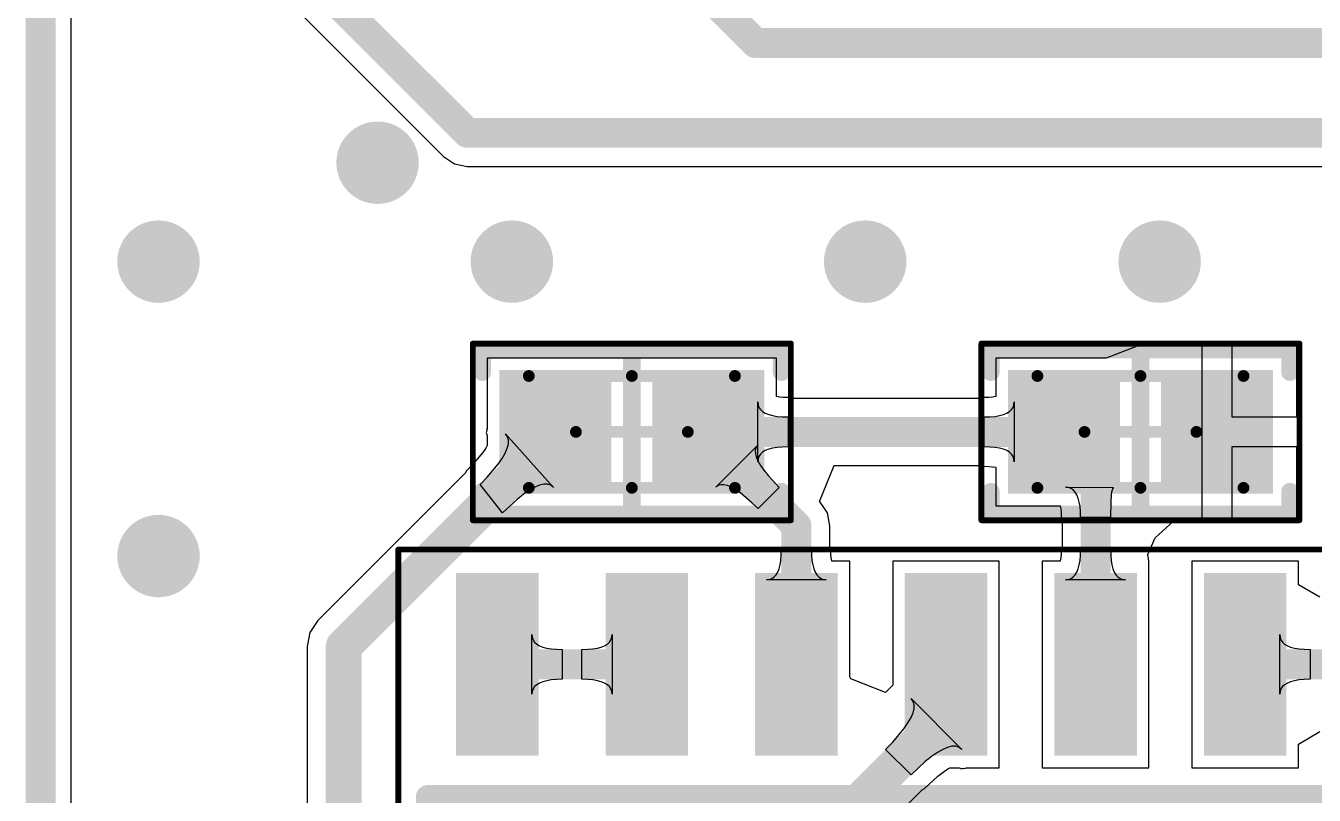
# Model space of a CAD drawing. Header units: millimetres. Extents: x 5.78 to 6.87, y 0.85 to 2.46.
# Drawn here: x 5.7824 to 6.2131, y 1.8885 to 2.1458 of the extents above; entities that cross this region are included whole.
import ezdxf

# ---------------------------------------------------------------- set-up
doc = ezdxf.new("R2010")
doc.units = ezdxf.units.MM
doc.header["$MEASUREMENT"] = 0
for name, color, linetype in [('BottomLayer', 5, 'Continuous'), ('Mechanical1', 6, 'Continuous'), ('Mechanical13', 56, 'Continuous'), ('Mechanical15', 56, 'Continuous'), ('MultiLayer', 9, 'Continuous'), ('TopLayer', 1, 'Continuous'), ('TopOverlay', 2, 'Continuous'), ('TopPaste', 8, 'Continuous'), ('TopSolder', 216, 'Continuous'), ('ViaHoleLayer', 16, 'Continuous')]:
    doc.layers.add(name, color=color, linetype=linetype)

# ---------------------------------------------------------------- blocks, each defined once
blk = doc.blocks.new('34355DA5_B1DA_47C2_A88A_ECF82120A4F7_52')
at = {"layer": 'Mechanical15'}
for points, const_width in [([(-0.14567, -0.18307), (-0.14567, 0.18307)], 0.00197), ([(0.14567, 0.18307), (-0.14567, 0.18307)], 0.00197), ([(0.14567, -0.18307), (0.14567, 0.18307)], 0.00197), ([(0, -0.01968), (0, 0.01969)], 0.00394), ([(0.01968, 0), (-0.01969, 0)], 0.00394), ([(0.14567, -0.18307), (-0.14567, -0.18307)], 0.00197)]:
    blk.add_lwpolyline(points, dxfattribs=dict(at, const_width=const_width))
for points, const_width in [([(-0.14616, 0.18307, 1), (-0.14518, 0.18307, 1)], 0.000984), ([(-0.14616, 0.18307, 1), (-0.14518, 0.18307, 1)], 0.000984), ([(0.14518, 0.18307, 1), (0.14616, 0.18307, 1)], 0.000984), ([(0.14518, 0.18307, 1), (0.14616, 0.18307, 1)], 0.000984), ([(-0.00098, 0.01969, 1), (0.00098, 0.01969, 1)], 0.00197), ([(-0.02067, 0, 1), (-0.0187, 0, 1)], 0.00197), ([(0.0187, 0, 1), (0.02067, 0, 1)], 0.00197), ([(-0.00098, -0.01968, 1), (0.00098, -0.01968, 1)], 0.00197), ([(-0.14616, -0.18307, 1), (-0.14518, -0.18307, 1)], 0.000984), ([(-0.14616, -0.18307, 1), (-0.14518, -0.18307, 1)], 0.000984), ([(0.14518, -0.18307, 1), (0.14616, -0.18307, 1)], 0.000984), ([(0.14518, -0.18307, 1), (0.14616, -0.18307, 1)], 0.000984)]:
    blk.add_lwpolyline(points, format="xyb", close=True, dxfattribs=dict(at, const_width=const_width))
at = {"layer": 'TopLayer'}
for points in [[(-0.07874, 0.13819), (-0.07874, 0.16181), (-0.13583, 0.13819), (-0.13583, 0.16181)], [(0.13583, 0.13819), (0.13583, 0.16181), (0.07874, 0.13819), (0.07874, 0.16181)], [(-0.07874, 0.08819), (-0.07874, 0.11181), (-0.13583, 0.08819), (-0.13583, 0.11181)], [(0.13583, 0.08819), (0.13583, 0.11181), (0.07874, 0.08819), (0.07874, 0.11181)], [(-0.07874, 0.03819), (-0.07874, 0.06181), (-0.13583, 0.03819), (-0.13583, 0.06181)], [(0.13583, 0.03819), (0.13583, 0.06181), (0.07874, 0.03819), (0.07874, 0.06181)], [(-0.07874, -0.01181), (-0.07874, 0.01181), (-0.13583, -0.01181), (-0.13583, 0.01181)], [(0.13583, -0.01181), (0.13583, 0.01181), (0.07874, -0.01181), (0.07874, 0.01181)], [(-0.07874, -0.06181), (-0.07874, -0.03819), (-0.13583, -0.06181), (-0.13583, -0.03819)], [(0.13583, -0.06181), (0.13583, -0.03819), (0.07874, -0.06181), (0.07874, -0.03819)], [(-0.07874, -0.11181), (-0.07874, -0.08819), (-0.13583, -0.11181), (-0.13583, -0.08819)], [(0.13583, -0.11181), (0.13583, -0.08819), (0.07874, -0.11181), (0.07874, -0.08819)], [(-0.07874, -0.16181), (-0.07874, -0.13819), (-0.13583, -0.16181), (-0.13583, -0.13819)], [(0.13583, -0.16181), (0.13583, -0.13819), (0.07874, -0.16181), (0.07874, -0.13819)]]:
    blk.add_solid(points, dxfattribs=at)
at = {"layer": 'TopOverlay'}
for points, const_width in [([(-0.10236, 0.18346, 1), (-0.1122, 0.18346, 1)], 0.00984), ([(-0.11467, 0.18346, 1), (-0.10974, 0.18346, 1)], 0.00492), ([(-0.10482, 0.18346, 1), (-0.0999, 0.18346, 1)], 0.00492), ([(-0.06496, 0.17323, 1), (-0.06102, 0.17323, 1)], 0.00394), ([(-0.06496, 0.17323, 1), (-0.06102, 0.17323, 1)], 0.00394), ([(0.06102, 0.17323, 1), (0.06496, 0.17323, 1)], 0.00394), ([(0.06102, 0.17323, 1), (0.06496, 0.17323, 1)], 0.00394), ([(-0.01181, 0.13386, 1), (-0.03543, 0.13386, 1)], 0.02362), ([(-0.04134, 0.13386, 1), (-0.02953, 0.13386, 1)], 0.01181), ([(-0.01772, 0.13386, 1), (-0.00591, 0.13386, 1)], 0.01181), ([(-0.06496, -0.17323, 1), (-0.06102, -0.17323, 1)], 0.00394), ([(-0.06496, -0.17323, 1), (-0.06102, -0.17323, 1)], 0.00394), ([(0.06102, -0.17323, 1), (0.06496, -0.17323, 1)], 0.00394), ([(0.06102, -0.17323, 1), (0.06496, -0.17323, 1)], 0.00394)]:
    blk.add_lwpolyline(points, format="xyb", close=True, dxfattribs=dict(at, const_width=const_width))
at = {"layer": 'TopOverlay', "const_width": 0.00787}
for points in [[(-0.06299, -0.17323), (-0.06299, 0.17323)], [(0.06299, 0.17323), (-0.06299, 0.17323)], [(0.06299, -0.17323), (0.06299, 0.17323)], [(0.06299, -0.17323), (-0.06299, -0.17323)]]:
    blk.add_lwpolyline(points, dxfattribs=at)
at = {"layer": 'TopPaste'}
for points in [[(-0.07874, 0.13819), (-0.07874, 0.16181), (-0.13583, 0.13819), (-0.13583, 0.16181)], [(0.13583, 0.13819), (0.13583, 0.16181), (0.07874, 0.13819), (0.07874, 0.16181)], [(-0.07874, 0.08819), (-0.07874, 0.11181), (-0.13583, 0.08819), (-0.13583, 0.11181)], [(0.13583, 0.08819), (0.13583, 0.11181), (0.07874, 0.08819), (0.07874, 0.11181)], [(-0.07874, 0.03819), (-0.07874, 0.06181), (-0.13583, 0.03819), (-0.13583, 0.06181)], [(0.13583, 0.03819), (0.13583, 0.06181), (0.07874, 0.03819), (0.07874, 0.06181)], [(-0.07874, -0.01181), (-0.07874, 0.01181), (-0.13583, -0.01181), (-0.13583, 0.01181)], [(0.13583, -0.01181), (0.13583, 0.01181), (0.07874, -0.01181), (0.07874, 0.01181)], [(-0.07874, -0.06181), (-0.07874, -0.03819), (-0.13583, -0.06181), (-0.13583, -0.03819)], [(0.13583, -0.06181), (0.13583, -0.03819), (0.07874, -0.06181), (0.07874, -0.03819)], [(-0.07874, -0.11181), (-0.07874, -0.08819), (-0.13583, -0.11181), (-0.13583, -0.08819)], [(0.13583, -0.11181), (0.13583, -0.08819), (0.07874, -0.11181), (0.07874, -0.08819)], [(-0.07874, -0.16181), (-0.07874, -0.13819), (-0.13583, -0.16181), (-0.13583, -0.13819)], [(0.13583, -0.16181), (0.13583, -0.13819), (0.07874, -0.16181), (0.07874, -0.13819)]]:
    blk.add_solid(points, dxfattribs=at)
at = {"layer": 'TopSolder'}
for points in [[(-0.07674, 0.13619), (-0.07674, 0.16381), (-0.13783, 0.13619), (-0.13783, 0.16381)], [(0.13783, 0.13619), (0.13783, 0.16381), (0.07674, 0.13619), (0.07674, 0.16381)], [(-0.07674, 0.08619), (-0.07674, 0.11381), (-0.13783, 0.08619), (-0.13783, 0.11381)], [(0.13783, 0.08619), (0.13783, 0.11381), (0.07674, 0.08619), (0.07674, 0.11381)], [(-0.07674, 0.03619), (-0.07674, 0.06381), (-0.13783, 0.03619), (-0.13783, 0.06381)], [(0.13783, 0.03619), (0.13783, 0.06381), (0.07674, 0.03619), (0.07674, 0.06381)], [(-0.07674, -0.01381), (-0.07674, 0.01381), (-0.13783, -0.01381), (-0.13783, 0.01381)], [(0.13783, -0.01381), (0.13783, 0.01381), (0.07674, -0.01381), (0.07674, 0.01381)], [(-0.07674, -0.06381), (-0.07674, -0.03619), (-0.13783, -0.06381), (-0.13783, -0.03619)], [(0.13783, -0.06381), (0.13783, -0.03619), (0.07674, -0.06381), (0.07674, -0.03619)], [(-0.07674, -0.11381), (-0.07674, -0.08619), (-0.13783, -0.11381), (-0.13783, -0.08619)], [(0.13783, -0.11381), (0.13783, -0.08619), (0.07674, -0.11381), (0.07674, -0.08619)], [(-0.07674, -0.16381), (-0.07674, -0.13619), (-0.13783, -0.16381), (-0.13783, -0.13619)], [(0.13783, -0.16381), (0.13783, -0.13619), (0.07674, -0.16381), (0.07674, -0.13619)]]:
    blk.add_solid(points, dxfattribs=at)
blk = doc.blocks.new('RES_0603_1608_54')
at = {"layer": 'Mechanical13', "const_width": 0.00394}
for points in [[(-0.03445, 0.0187), (-0.03445, -0.0187)], [(0.03445, 0.0187), (-0.03445, 0.0187)], [(0.03445, 0.0187), (0.03445, -0.0187)], [(0.03445, -0.0187), (-0.03445, -0.0187)]]:
    blk.add_lwpolyline(points, dxfattribs=at)
at = {"layer": 'Mechanical13', "const_width": 0.00197}
for points in [[(-0.03543, 0.0187, 1), (-0.03347, 0.0187, 1)], [(-0.03543, 0.0187, 1), (-0.03347, 0.0187, 1)], [(0.03346, 0.0187, 1), (0.03543, 0.0187, 1)], [(0.03346, 0.0187, 1), (0.03543, 0.0187, 1)], [(-0.03543, -0.0187, 1), (-0.03347, -0.0187, 1)], [(-0.03543, -0.0187, 1), (-0.03347, -0.0187, 1)], [(0.03346, -0.0187, 1), (0.03543, -0.0187, 1)], [(0.03346, -0.0187, 1), (0.03543, -0.0187, 1)]]:
    blk.add_lwpolyline(points, format="xyb", close=True, dxfattribs=at)
at = {"layer": 'Mechanical15'}
for points, const_width in [([(-0.05315, 0.02953), (-0.05315, -0.02953)], 0.00197), ([(0.05315, 0.02953), (-0.05315, 0.02953)], 0.00197), ([(0.05315, 0.02953), (0.05315, -0.02953)], 0.00197), ([(0, 0.0187), (0, -0.0187)], 0.00394), ([(0.0187, 0), (-0.0187, 0)], 0.00394), ([(0.05315, -0.02953), (-0.05315, -0.02953)], 0.00197)]:
    blk.add_lwpolyline(points, dxfattribs=dict(at, const_width=const_width))
for points, const_width in [([(-0.05364, 0.02953, 1), (-0.05266, 0.02953, 1)], 0.000984), ([(-0.05364, 0.02953, 1), (-0.05266, 0.02953, 1)], 0.000984), ([(0.05266, 0.02953, 1), (0.05364, 0.02953, 1)], 0.000984), ([(0.05266, 0.02953, 1), (0.05364, 0.02953, 1)], 0.000984), ([(-0.00098, 0.0187, 1), (0.00098, 0.0187, 1)], 0.00197), ([(-0.01969, 0, 1), (-0.01772, 0, 1)], 0.00197), ([(0.01772, 0, 1), (0.01968, 0, 1)], 0.00197), ([(-0.00098, -0.0187, 1), (0.00098, -0.0187, 1)], 0.00197), ([(-0.05364, -0.02953, 1), (-0.05266, -0.02953, 1)], 0.000984), ([(-0.05364, -0.02953, 1), (-0.05266, -0.02953, 1)], 0.000984), ([(0.05266, -0.02953, 1), (0.05364, -0.02953, 1)], 0.000984), ([(0.05266, -0.02953, 1), (0.05364, -0.02953, 1)], 0.000984)]:
    blk.add_lwpolyline(points, format="xyb", close=True, dxfattribs=dict(at, const_width=const_width))
at = {"layer": 'TopLayer'}
for points in [[(-0.00886, -0.0187), (-0.00886, 0.0187), (-0.04232, -0.0187), (-0.04232, 0.0187)], [(0.04232, -0.0187), (0.04232, 0.0187), (0.00886, -0.0187), (0.00886, 0.0187)]]:
    blk.add_solid(points, dxfattribs=at)
at = {"layer": 'TopOverlay', "const_width": 0.00591}
for points in [[(-0.05, 0.02756), (-0.05, 0.02)], [(0.05, 0.02756), (-0.05, 0.02756)], [(0, 0.02756), (0, -0.02756)], [(0.05, 0.02756), (0.05, 0.02)], [(-0.05, -0.02), (-0.05, -0.02756)], [(0.05, -0.02), (0.05, -0.02756)], [(0.05, -0.02756), (-0.05, -0.02756)]]:
    blk.add_lwpolyline(points, dxfattribs=at)
at = {"layer": 'TopOverlay', "const_width": 0.00295}
for points in [[(-0.05148, 0.02756, 1), (-0.04852, 0.02756, 1)], [(-0.05148, 0.02756, 1), (-0.04852, 0.02756, 1)], [(-0.00148, 0.02756, 1), (0.00148, 0.02756, 1)], [(0.04852, 0.02756, 1), (0.05148, 0.02756, 1)], [(0.04852, 0.02756, 1), (0.05148, 0.02756, 1)], [(-0.05148, 0.02, 1), (-0.04852, 0.02, 1)], [(0.04852, 0.02, 1), (0.05148, 0.02, 1)], [(-0.05148, -0.02, 1), (-0.04852, -0.02, 1)], [(0.04852, -0.02, 1), (0.05148, -0.02, 1)], [(-0.05148, -0.02756, 1), (-0.04852, -0.02756, 1)], [(-0.05148, -0.02756, 1), (-0.04852, -0.02756, 1)], [(-0.00148, -0.02756, 1), (0.00148, -0.02756, 1)], [(0.04852, -0.02756, 1), (0.05148, -0.02756, 1)], [(0.04852, -0.02756, 1), (0.05148, -0.02756, 1)]]:
    blk.add_lwpolyline(points, format="xyb", close=True, dxfattribs=at)
at = {"layer": 'TopPaste'}
for points in [[(-0.00886, -0.0187), (-0.00886, 0.0187), (-0.04232, -0.0187), (-0.04232, 0.0187)], [(0.04232, -0.0187), (0.04232, 0.0187), (0.00886, -0.0187), (0.00886, 0.0187)]]:
    blk.add_solid(points, dxfattribs=at)
at = {"layer": 'TopSolder'}
for points in [[(-0.00686, -0.0207), (-0.00686, 0.0207), (-0.04432, -0.0207), (-0.04432, 0.0207)], [(0.04432, -0.0207), (0.04432, 0.0207), (0.00686, -0.0207), (0.00686, 0.0207)]]:
    blk.add_solid(points, dxfattribs=at)
blk = doc.blocks.new('RES_0603_1608_55')
at = {"layer": 'Mechanical13', "const_width": 0.00394}
for points in [[(-0.03445, 0.0187), (-0.03445, -0.0187)], [(0.03445, 0.0187), (-0.03445, 0.0187)], [(0.03445, 0.0187), (0.03445, -0.0187)], [(0.03445, -0.0187), (-0.03445, -0.0187)]]:
    blk.add_lwpolyline(points, dxfattribs=at)
at = {"layer": 'Mechanical13', "const_width": 0.00197}
for points in [[(-0.03543, 0.0187, 1), (-0.03346, 0.0187, 1)], [(-0.03543, 0.0187, 1), (-0.03346, 0.0187, 1)], [(0.03346, 0.0187, 1), (0.03543, 0.0187, 1)], [(0.03346, 0.0187, 1), (0.03543, 0.0187, 1)], [(-0.03543, -0.0187, 1), (-0.03346, -0.0187, 1)], [(-0.03543, -0.0187, 1), (-0.03346, -0.0187, 1)], [(0.03346, -0.0187, 1), (0.03543, -0.0187, 1)], [(0.03346, -0.0187, 1), (0.03543, -0.0187, 1)]]:
    blk.add_lwpolyline(points, format="xyb", close=True, dxfattribs=at)
at = {"layer": 'Mechanical15'}
for points, const_width in [([(-0.05315, 0.02953), (-0.05315, -0.02953)], 0.00197), ([(0.05315, 0.02953), (-0.05315, 0.02953)], 0.00197), ([(0.05315, 0.02953), (0.05315, -0.02953)], 0.00197), ([(0, 0.0187), (0, -0.0187)], 0.00394), ([(0.0187, 0), (-0.0187, 0)], 0.00394), ([(0.05315, -0.02953), (-0.05315, -0.02953)], 0.00197)]:
    blk.add_lwpolyline(points, dxfattribs=dict(at, const_width=const_width))
for points, const_width in [([(-0.05364, 0.02953, 1), (-0.05266, 0.02953, 1)], 0.000984), ([(-0.05364, 0.02953, 1), (-0.05266, 0.02953, 1)], 0.000984), ([(0.05266, 0.02953, 1), (0.05364, 0.02953, 1)], 0.000984), ([(0.05266, 0.02953, 1), (0.05364, 0.02953, 1)], 0.000984), ([(-0.00098, 0.0187, 1), (0.00098, 0.0187, 1)], 0.00197), ([(-0.01968, 0, 1), (-0.01772, 0, 1)], 0.00197), ([(0.01772, 0, 1), (0.01968, 0, 1)], 0.00197), ([(-0.00098, -0.0187, 1), (0.00098, -0.0187, 1)], 0.00197), ([(-0.05364, -0.02953, 1), (-0.05266, -0.02953, 1)], 0.000984), ([(-0.05364, -0.02953, 1), (-0.05266, -0.02953, 1)], 0.000984), ([(0.05266, -0.02953, 1), (0.05364, -0.02953, 1)], 0.000984), ([(0.05266, -0.02953, 1), (0.05364, -0.02953, 1)], 0.000984)]:
    blk.add_lwpolyline(points, format="xyb", close=True, dxfattribs=dict(at, const_width=const_width))
at = {"layer": 'TopLayer'}
for points in [[(-0.00886, -0.0187), (-0.00886, 0.0187), (-0.04232, -0.0187), (-0.04232, 0.0187)], [(0.04232, -0.0187), (0.04232, 0.0187), (0.00886, -0.0187), (0.00886, 0.0187)]]:
    blk.add_solid(points, dxfattribs=at)
at = {"layer": 'TopOverlay', "const_width": 0.00591}
for points in [[(-0.05, 0.02756), (-0.05, 0.02)], [(0.05, 0.02756), (-0.05, 0.02756)], [(0, 0.02756), (0, -0.02756)], [(0.05, 0.02756), (0.05, 0.02)], [(-0.05, -0.02), (-0.05, -0.02756)], [(0.05, -0.02), (0.05, -0.02756)], [(0.05, -0.02756), (-0.05, -0.02756)]]:
    blk.add_lwpolyline(points, dxfattribs=at)
at = {"layer": 'TopOverlay', "const_width": 0.00295}
for points in [[(-0.05148, 0.02756, 1), (-0.04852, 0.02756, 1)], [(-0.05148, 0.02756, 1), (-0.04852, 0.02756, 1)], [(-0.00148, 0.02756, 1), (0.00148, 0.02756, 1)], [(0.04852, 0.02756, 1), (0.05148, 0.02756, 1)], [(0.04852, 0.02756, 1), (0.05148, 0.02756, 1)], [(-0.05148, 0.02, 1), (-0.04852, 0.02, 1)], [(0.04852, 0.02, 1), (0.05148, 0.02, 1)], [(-0.05148, -0.02, 1), (-0.04852, -0.02, 1)], [(0.04852, -0.02, 1), (0.05148, -0.02, 1)], [(-0.05148, -0.02756, 1), (-0.04852, -0.02756, 1)], [(-0.05148, -0.02756, 1), (-0.04852, -0.02756, 1)], [(-0.00148, -0.02756, 1), (0.00148, -0.02756, 1)], [(0.04852, -0.02756, 1), (0.05148, -0.02756, 1)], [(0.04852, -0.02756, 1), (0.05148, -0.02756, 1)]]:
    blk.add_lwpolyline(points, format="xyb", close=True, dxfattribs=at)
at = {"layer": 'TopPaste'}
for points in [[(-0.00886, -0.0187), (-0.00886, 0.0187), (-0.04232, -0.0187), (-0.04232, 0.0187)], [(0.04232, -0.0187), (0.04232, 0.0187), (0.00886, -0.0187), (0.00886, 0.0187)]]:
    blk.add_solid(points, dxfattribs=at)
at = {"layer": 'TopSolder'}
for points in [[(-0.00686, -0.0207), (-0.00686, 0.0207), (-0.04432, -0.0207), (-0.04432, 0.0207)], [(0.04432, -0.0207), (0.04432, 0.0207), (0.00686, -0.0207), (0.00686, 0.0207)]]:
    blk.add_solid(points, dxfattribs=at)

msp = doc.modelspace()

# ---------------------------------------------------------------- linework, layer by layer
at = {"layer": 'BottomLayer'}
msp.add_line((5.7976, 1.03382), (5.7976, 2.43075), dxfattribs=at)
at = {"layer": 'BottomLayer', "const_width": 0.01378}
for points in [[(5.89311, 2.1, 1), (5.90689, 2.1, 1)], [(5.81988, 2.06693, 1), (5.83366, 2.06693, 1)], [(5.93799, 2.06693, 1), (5.95177, 2.06693, 1)], [(6.0561, 2.06693, 1), (6.06988, 2.06693, 1)], [(6.15453, 2.06693, 1), (6.16831, 2.06693, 1)], [(5.81988, 1.9685, 1), (5.83366, 1.9685, 1)]]:
    msp.add_lwpolyline(points, format="xyb", close=True, dxfattribs=at)
at = {"layer": 'Mechanical1', "const_width": 0.01}
msp.add_lwpolyline([(5.7874, 1.02362), (5.7874, 2.44094)], dxfattribs=at)
at = {"layer": 'MultiLayer', "const_width": 0.01378}
for points in [[(5.89311, 2.1, 1), (5.90689, 2.1, 1)], [(5.81988, 2.06693, 1), (5.83366, 2.06693, 1)], [(5.93799, 2.06693, 1), (5.95177, 2.06693, 1)], [(6.0561, 2.06693, 1), (6.06988, 2.06693, 1)], [(6.15453, 2.06693, 1), (6.16831, 2.06693, 1)], [(5.81988, 1.9685, 1), (5.83366, 1.9685, 1)]]:
    msp.add_lwpolyline(points, format="xyb", close=True, dxfattribs=at)
at = {"layer": 'TopLayer'}
for p, q in [((5.7976, 1.03382), (5.7976, 2.43075)), ((5.85207, 2.17207), (5.92207, 2.10207)), ((5.92207, 2.10207), (5.92207, 2.10207)), ((5.92207, 2.10207), (5.92571, 2.09964)), ((5.92571, 2.09964), (5.93, 2.09878)), ((5.93, 2.09878), (6.26433, 2.09878)), ((6.15386, 2.0387), (6.14352, 2.0347)), ((6.16249, 2.0387), (6.15386, 2.0387)), ((6.17559, 2.0387), (6.16249, 2.0387)), ((6.17559, 2.01), (6.17559, 2.0387)), ((6.20732, 2.0387), (6.18559, 2.0387)), ((6.18559, 2.0387), (6.18559, 2.015)), ((6.20732, 2.015), (6.20732, 2.0387)), ((5.98214, 2.0347), (5.93668, 2.0347)), ((5.93668, 2.0347), (5.93668, 2.01107)), ((5.98786, 2.0347), (5.98214, 2.0347)), ((5.98214, 2.0347), (5.98214, 2.0347)), ((6.03332, 2.0347), (5.98786, 2.0347)), ((5.98786, 2.0347), (5.98786, 2.0347)), ((6.03332, 2.02183), (6.03332, 2.0347)), ((6.14352, 2.0347), (6.10668, 2.0347)), ((6.10668, 2.0347), (6.10668, 2.02185)), ((6.02708, 2), (6.02708, 2.02)), ((6.02708, 2.02), (6.02718, 2.01905)), ((6.03341, 2.02181), (6.03332, 2.02183)), ((6.03437, 2.02165), (6.03341, 2.02181)), ((6.03565, 2.02154), (6.03437, 2.02165)), ((6.03737, 2.02149), (6.03565, 2.02154)), ((6.03799, 2.02122), (6.03737, 2.02149)), ((6.10201, 2.02122), (6.03799, 2.02122)), ((6.10263, 2.02149), (6.10201, 2.02122)), ((6.10433, 2.02154), (6.10263, 2.02149)), ((6.10558, 2.02165), (6.10433, 2.02154)), ((6.10652, 2.0218), (6.10558, 2.02165)), ((6.10668, 2.02185), (6.10652, 2.0218)), ((6.1127, 2.01905), (6.1128, 2.02)), ((6.1128, 2.02), (6.1128, 2)), ((6.02718, 2.01905), (6.02749, 2.0182)), ((6.02749, 2.0182), (6.02799, 2.01745)), ((6.02799, 2.01745), (6.0287, 2.0168)), ((6.0287, 2.0168), (6.02961, 2.01625)), ((6.02961, 2.01625), (6.03073, 2.0158)), ((6.03073, 2.0158), (6.03204, 2.01545)), ((6.1079, 2.01545), (6.1092, 2.0158)), ((6.1092, 2.0158), (6.1103, 2.01625)), ((6.1103, 2.01625), (6.1112, 2.0168)), ((6.1112, 2.0168), (6.1119, 2.01745)), ((6.1119, 2.01745), (6.1124, 2.0182)), ((6.1124, 2.0182), (6.1127, 2.01905)), ((6.03204, 2.01545), (6.03356, 2.0152)), ((6.03356, 2.0152), (6.03528, 2.01505)), ((6.03528, 2.01505), (6.0372, 2.015)), ((6.0372, 2.015), (6.0372, 2.005)), ((6.1028, 2.015), (6.1047, 2.01505)), ((6.1028, 2.005), (6.1028, 2.015)), ((6.1047, 2.01505), (6.1064, 2.0152)), ((6.1064, 2.0152), (6.1079, 2.01545)), ((6.18559, 2.015), (6.20732, 2.015)), ((5.93654, 2.01022), (5.93631, 2.00975)), ((5.93631, 2.00975), (5.93668, 2.00871)), ((5.93668, 2.01107), (5.93645, 2.01073)), ((5.93645, 2.01073), (5.93654, 2.01022)), ((5.93668, 2.00871), (5.93668, 2.00548)), ((5.94343, 2.0084), (5.9428, 2.00938)), ((5.9428, 2.00938), (5.95878, 1.99142)), ((5.94374, 2.00726), (5.94343, 2.0084)), ((5.94371, 2.00596), (5.94374, 2.00726)), ((6.17559, 1.9813), (6.17559, 2.01)), ((5.93516, 2.00313), (5.93182, 1.99918)), ((5.93616, 2.00458), (5.93516, 2.00313)), ((5.93668, 2.00548), (5.93616, 2.00458)), ((5.94166, 2.00111), (5.94267, 2.00289)), ((5.94267, 2.00289), (5.94336, 2.00451)), ((5.94336, 2.00451), (5.94371, 2.00596)), ((6.01306, 1.99154), (6.02708, 2.00556)), ((6.02653, 2.00479), (6.02626, 2.00388)), ((6.02626, 2.00388), (6.02627, 2.00283)), ((6.02627, 2.00283), (6.02656, 2.00163)), ((6.02708, 2.00556), (6.02653, 2.00479)), ((6.0287, 2.0032), (6.02799, 2.00255)), ((6.02961, 2.00375), (6.0287, 2.0032)), ((6.03073, 2.0042), (6.02961, 2.00375)), ((6.03204, 2.00455), (6.03073, 2.0042)), ((6.03356, 2.0048), (6.03204, 2.00455)), ((6.03528, 2.00495), (6.03356, 2.0048)), ((6.0372, 2.005), (6.03528, 2.00495)), ((6.1047, 2.00495), (6.1028, 2.005)), ((6.1064, 2.0048), (6.1047, 2.00495)), ((6.1079, 2.00455), (6.1064, 2.0048)), ((6.1092, 2.0042), (6.1079, 2.00455)), ((6.1103, 2.00375), (6.1092, 2.0042)), ((6.1112, 2.0032), (6.1103, 2.00375)), ((6.1119, 2.00255), (6.1112, 2.0032)), ((6.20732, 2.005), (6.18559, 2.005)), ((6.18559, 2.005), (6.18559, 1.9813)), ((6.20732, 1.9813), (6.20732, 2.005)), ((5.93182, 1.99918), (5.92964, 1.99692)), ((5.93664, 1.99482), (5.94032, 1.99918)), ((5.94032, 1.99918), (5.94166, 2.00111)), ((6.02656, 2.00163), (6.02714, 2.00029)), ((6.02718, 2.00095), (6.02708, 2)), ((6.02714, 2.00029), (6.028, 1.9988)), ((6.02749, 2.0018), (6.02718, 2.00095)), ((6.02799, 2.00255), (6.02749, 2.0018)), ((6.028, 1.9988), (6.02915, 1.99717)), ((6.0477, 1.98678), (6.05267, 1.99878)), ((6.05267, 1.99878), (6.10201, 1.99878)), ((6.10201, 1.99878), (6.10263, 1.99851)), ((6.10263, 1.99851), (6.10433, 1.99846)), ((6.10433, 1.99846), (6.10558, 1.99835)), ((6.1124, 2.0018), (6.1119, 2.00255)), ((6.1127, 2.00095), (6.1124, 2.0018)), ((6.1128, 2), (6.1127, 2.00095)), ((5.9294, 1.99631), (5.88003, 1.94695)), ((5.92964, 1.99692), (5.9294, 1.99631)), ((5.93431, 1.99241), (5.93664, 1.99482)), ((6.02915, 1.99717), (6.03057, 1.9954)), ((6.03057, 1.9954), (6.03427, 1.99142)), ((6.10558, 1.99835), (6.10652, 1.9982)), ((6.10652, 1.9982), (6.10668, 1.99815)), ((6.10668, 1.99815), (6.10668, 1.9853)), ((5.94181, 1.98293), (5.93431, 1.99241)), ((5.95075, 1.99052), (5.94879, 1.98915)), ((5.95254, 1.99154), (5.95075, 1.99052)), ((5.95415, 1.99222), (5.95254, 1.99154)), ((5.95558, 1.99254), (5.95415, 1.99222)), ((5.95682, 1.99252), (5.95558, 1.99254)), ((5.95789, 1.99214), (5.95682, 1.99252)), ((5.95878, 1.99142), (5.95789, 1.99214)), ((6.01383, 1.99209), (6.01306, 1.99154)), ((6.01474, 1.99236), (6.01383, 1.99209)), ((6.01579, 1.99235), (6.01474, 1.99236)), ((6.01699, 1.99206), (6.01579, 1.99235)), ((6.01833, 1.99148), (6.01699, 1.99206)), ((6.01982, 1.99062), (6.01833, 1.99148)), ((6.02145, 1.98948), (6.01982, 1.99062)), ((6.03427, 1.99142), (6.0272, 1.98435)), ((6.13095, 1.99143), (6.13, 1.99154)), ((6.13, 1.99154), (6.14602, 1.99142)), ((6.1318, 1.99112), (6.13095, 1.99143)), ((6.13255, 1.99061), (6.1318, 1.99112)), ((6.1332, 1.9899), (6.13255, 1.99061)), ((6.13375, 1.98899), (6.1332, 1.9899)), ((6.14537, 1.98982), (6.14526, 1.98892)), ((6.1455, 1.99052), (6.14537, 1.98982)), ((6.14565, 1.99102), (6.1455, 1.99052)), ((6.14583, 1.99132), (6.14565, 1.99102)), ((6.14602, 1.99142), (6.14583, 1.99132)), ((5.94664, 1.98743), (5.94181, 1.98293)), ((5.94879, 1.98915), (5.94664, 1.98743)), ((6.02514, 1.98634), (6.02145, 1.98948)), ((6.0272, 1.98435), (6.02514, 1.98634)), ((6.04793, 1.98655), (6.0477, 1.98678)), ((6.05036, 1.98291), (6.04793, 1.98655)), ((6.04793, 1.98655), (6.04793, 1.98655)), ((6.1342, 1.98788), (6.13375, 1.98899)), ((6.13455, 1.98656), (6.1342, 1.98788)), ((6.1348, 1.98505), (6.13455, 1.98656)), ((6.14509, 1.98652), (6.145, 1.98142)), ((6.14526, 1.98892), (6.14509, 1.98652)), ((6.05122, 1.97862), (6.05036, 1.98291)), ((6.10668, 1.9853), (6.12817, 1.9853)), ((6.12817, 1.9853), (6.12819, 1.9852)), ((6.12819, 1.9852), (6.12835, 1.98424)), ((6.12835, 1.98424), (6.12846, 1.98297)), ((6.12846, 1.98297), (6.12851, 1.98125)), ((6.12851, 1.98125), (6.12878, 1.98063)), ((6.13495, 1.98334), (6.1348, 1.98505)), ((6.135, 1.98142), (6.13495, 1.98334)), ((6.145, 1.98142), (6.135, 1.98142)), ((6.15991, 1.97454), (6.16726, 1.9813)), ((6.16726, 1.9813), (6.17559, 1.9813)), ((6.18559, 1.9813), (6.20732, 1.9813)), ((6.05122, 1.9715), (6.05122, 1.97862)), ((6.05122, 1.97862), (6.05122, 1.97862)), ((6.12878, 1.98063), (6.12878, 1.9715)), ((6.15743, 1.969), (6.15991, 1.97454)), ((6.0348, 1.96706), (6.03495, 1.96878)), ((6.03495, 1.96878), (6.035, 1.97071)), ((6.035, 1.97071), (6.045, 1.97071)), ((6.045, 1.97071), (6.04505, 1.96878)), ((6.04505, 1.96878), (6.0452, 1.96706)), ((6.05149, 1.97088), (6.05122, 1.9715)), ((6.05154, 1.96915), (6.05149, 1.97088)), ((6.05165, 1.96787), (6.05154, 1.96915)), ((6.12846, 1.96915), (6.12835, 1.96787)), ((6.12851, 1.97088), (6.12846, 1.96915)), ((6.12878, 1.9715), (6.12851, 1.97088)), ((6.1348, 1.96706), (6.13495, 1.96878)), ((6.13495, 1.96878), (6.135, 1.97071)), ((6.135, 1.97071), (6.145, 1.97071)), ((6.145, 1.97071), (6.14505, 1.96878)), ((6.14505, 1.96878), (6.1452, 1.96706)), ((6.15781, 1.96683), (6.15743, 1.969)), ((6.03375, 1.96312), (6.0342, 1.96423)), ((6.0342, 1.96423), (6.03455, 1.96555)), ((6.03455, 1.96555), (6.0348, 1.96706)), ((6.0452, 1.96706), (6.04545, 1.96555)), ((6.04545, 1.96555), (6.0458, 1.96423)), ((6.0458, 1.96423), (6.04625, 1.96312)), ((6.05181, 1.96691), (6.05165, 1.96787)), ((6.05183, 1.96683), (6.05181, 1.96691)), ((6.05781, 1.96683), (6.05183, 1.96683)), ((6.05781, 1.92814), (6.05781, 1.96683)), ((6.10781, 1.96683), (6.07219, 1.96683)), ((6.07219, 1.96683), (6.07219, 1.92537)), ((6.10781, 1.89774), (6.10781, 1.96683)), ((6.12817, 1.96683), (6.12219, 1.96683)), ((6.12219, 1.96683), (6.12219, 1.89774)), ((6.12819, 1.96691), (6.12817, 1.96683)), ((6.12835, 1.96787), (6.12819, 1.96691)), ((6.13375, 1.96312), (6.1342, 1.96423)), ((6.1342, 1.96423), (6.13455, 1.96555)), ((6.13455, 1.96555), (6.1348, 1.96706)), ((6.1452, 1.96706), (6.14545, 1.96555)), ((6.14545, 1.96555), (6.1458, 1.96423)), ((6.1458, 1.96423), (6.14625, 1.96312)), ((6.15781, 1.89774), (6.15781, 1.96683)), ((6.15781, 1.96683), (6.15781, 1.96683)), ((6.20781, 1.96683), (6.17219, 1.96683)), ((6.17219, 1.96683), (6.17219, 1.89774)), ((6.20781, 1.95892), (6.20781, 1.96683)), ((6.03, 1.96059), (6.03095, 1.96069)), ((6.05, 1.96059), (6.03, 1.96059)), ((6.03095, 1.96069), (6.0318, 1.96099)), ((6.0318, 1.96099), (6.03255, 1.9615)), ((6.03255, 1.9615), (6.0332, 1.96221)), ((6.0332, 1.96221), (6.03375, 1.96312)), ((6.04625, 1.96312), (6.0468, 1.96221)), ((6.0468, 1.96221), (6.04745, 1.9615)), ((6.04745, 1.9615), (6.0482, 1.96099)), ((6.0482, 1.96099), (6.04905, 1.96069)), ((6.04905, 1.96069), (6.05, 1.96059)), ((6.13, 1.96059), (6.13095, 1.96069)), ((6.15, 1.96059), (6.13, 1.96059)), ((6.13095, 1.96069), (6.1318, 1.96099)), ((6.1318, 1.96099), (6.13255, 1.9615)), ((6.13255, 1.9615), (6.1332, 1.96221)), ((6.1332, 1.96221), (6.13375, 1.96312)), ((6.14625, 1.96312), (6.1468, 1.96221)), ((6.1468, 1.96221), (6.14745, 1.9615)), ((6.14745, 1.9615), (6.1482, 1.96099)), ((6.1482, 1.96099), (6.14905, 1.96069)), ((6.14905, 1.96069), (6.15, 1.96059)), ((6.215, 1.95477), (6.20781, 1.95892)), ((5.88003, 1.94695), (5.87738, 1.94298)), ((5.87738, 1.94298), (5.87645, 1.93829)), ((5.87645, 1.93829), (5.87645, 1.87692)), ((5.95157, 1.92228), (5.95157, 1.94228)), ((5.95157, 1.94228), (5.95167, 1.94133)), ((5.95167, 1.94133), (5.95198, 1.94048)), ((5.95198, 1.94048), (5.95248, 1.93973)), ((5.95248, 1.93973), (5.95319, 1.93908)), ((5.95319, 1.93908), (5.9541, 1.93853)), ((5.9541, 1.93853), (5.95521, 1.93808)), ((5.97479, 1.93808), (5.9759, 1.93853)), ((5.9759, 1.93853), (5.97681, 1.93908)), ((5.97681, 1.93908), (5.97752, 1.93973)), ((5.97752, 1.93973), (5.97802, 1.94048)), ((5.97802, 1.94048), (5.97833, 1.94133)), ((5.97833, 1.94133), (5.97843, 1.94228)), ((5.97843, 1.94228), (5.97843, 1.92228)), ((6.20157, 1.92228), (6.20157, 1.94228)), ((6.20157, 1.94228), (6.20167, 1.94133)), ((6.20167, 1.94133), (6.20198, 1.94048)), ((6.20198, 1.94048), (6.20248, 1.93973)), ((6.20248, 1.93973), (6.20319, 1.93908)), ((6.20319, 1.93908), (6.2041, 1.93853)), ((6.2041, 1.93853), (6.20521, 1.93808)), ((5.95521, 1.93808), (5.95653, 1.93773)), ((5.95653, 1.93773), (5.95805, 1.93748)), ((5.95805, 1.93748), (5.95977, 1.93733)), ((5.95977, 1.93733), (5.96169, 1.93728)), ((5.96169, 1.93728), (5.96169, 1.92728)), ((5.96831, 1.93728), (5.97023, 1.93733)), ((5.96831, 1.92728), (5.96831, 1.93728)), ((5.97023, 1.93733), (5.97195, 1.93748)), ((5.97195, 1.93748), (5.97347, 1.93773)), ((5.97347, 1.93773), (5.97479, 1.93808)), ((6.20521, 1.93808), (6.20653, 1.93773)), ((6.20653, 1.93773), (6.20805, 1.93748)), ((6.20805, 1.93748), (6.20977, 1.93733)), ((6.20977, 1.93733), (6.21169, 1.93728)), ((6.21169, 1.93728), (6.21169, 1.92728)), ((5.95319, 1.92548), (5.95248, 1.92483)), ((5.9541, 1.92603), (5.95319, 1.92548)), ((5.95521, 1.92648), (5.9541, 1.92603)), ((5.95653, 1.92683), (5.95521, 1.92648)), ((5.95805, 1.92708), (5.95653, 1.92683)), ((5.95977, 1.92723), (5.95805, 1.92708)), ((5.96169, 1.92728), (5.95977, 1.92723)), ((5.97023, 1.92723), (5.96831, 1.92728)), ((5.97195, 1.92708), (5.97023, 1.92723)), ((5.97347, 1.92683), (5.97195, 1.92708)), ((5.97479, 1.92648), (5.97347, 1.92683)), ((5.9759, 1.92603), (5.97479, 1.92648)), ((5.97681, 1.92548), (5.9759, 1.92603)), ((5.97752, 1.92483), (5.97681, 1.92548)), ((6.05804, 1.92762), (6.05781, 1.92814)), ((6.05814, 1.92749), (6.05804, 1.92762)), ((6.06981, 1.92285), (6.05814, 1.92749)), ((6.07219, 1.92537), (6.06981, 1.92285)), ((6.20319, 1.92548), (6.20248, 1.92483)), ((6.2041, 1.92603), (6.20319, 1.92548)), ((6.20521, 1.92648), (6.2041, 1.92603)), ((6.20653, 1.92683), (6.20521, 1.92648)), ((6.20805, 1.92708), (6.20653, 1.92683)), ((6.20977, 1.92723), (6.20805, 1.92708)), ((6.21169, 1.92728), (6.20977, 1.92723)), ((5.95167, 1.92323), (5.95157, 1.92228)), ((5.95198, 1.92408), (5.95167, 1.92323)), ((5.95248, 1.92483), (5.95198, 1.92408)), ((5.97802, 1.92408), (5.97752, 1.92483)), ((5.97833, 1.92323), (5.97802, 1.92408)), ((5.97843, 1.92228), (5.97833, 1.92323)), ((6.20167, 1.92323), (6.20157, 1.92228)), ((6.20198, 1.92408), (6.20167, 1.92323)), ((6.20248, 1.92483), (6.20198, 1.92408)), ((6.07899, 1.9199), (6.07831, 1.92083)), ((6.07831, 1.92083), (6.09528, 1.90386)), ((6.07933, 1.91879), (6.07899, 1.9199)), ((6.07899, 1.91608), (6.07933, 1.91752)), ((6.07933, 1.91752), (6.07933, 1.91879)), ((6.07593, 1.91073), (6.07729, 1.91269)), ((6.07729, 1.91269), (6.07831, 1.91447)), ((6.07831, 1.91447), (6.07899, 1.91608)), ((6.0722, 1.90632), (6.07593, 1.91073)), ((6.20781, 1.90565), (6.215, 1.9098)), ((6.06982, 1.90386), (6.0722, 1.90632)), ((6.07831, 1.89538), (6.06982, 1.90386)), ((6.08892, 1.90386), (6.08713, 1.90284)), ((6.09053, 1.90454), (6.08892, 1.90386)), ((6.09197, 1.90488), (6.09053, 1.90454)), ((6.09324, 1.90488), (6.09197, 1.90488)), ((6.09435, 1.90454), (6.09324, 1.90488)), ((6.09528, 1.90386), (6.09435, 1.90454)), ((6.20781, 1.89774), (6.20781, 1.90565)), ((6.08306, 1.89979), (6.07831, 1.89538)), ((6.08518, 1.90148), (6.08306, 1.89979)), ((6.08713, 1.90284), (6.08518, 1.90148)), ((6.0873, 1.89487), (6.08907, 1.89628)), ((6.08907, 1.89628), (6.09061, 1.89735)), ((6.09061, 1.89735), (6.0913, 1.89774)), ((6.0913, 1.89774), (6.09438, 1.89774)), ((6.09438, 1.89774), (6.09528, 1.89737)), ((6.09528, 1.89737), (6.09577, 1.89757)), ((6.09577, 1.89757), (6.09629, 1.89745)), ((6.09629, 1.89745), (6.09677, 1.89774)), ((6.09677, 1.89774), (6.10781, 1.89774)), ((6.12219, 1.89774), (6.15781, 1.89774)), ((6.17219, 1.89774), (6.20781, 1.89774)), ((6.08273, 1.89062), (6.0873, 1.89487)), ((6.02967, 1.83792), (6.08215, 1.8904)), ((6.08215, 1.8904), (6.08273, 1.89062))]:
    msp.add_line(p, q, dxfattribs=at)
for points, const_width in [([(5.97197, 2.19441), (6.02638, 2.14)], 0.01), ([(5.86, 2.18), (5.93, 2.11)], 0.01), ([(6.02638, 2.14), (6.27677, 2.14)], 0.01), ([(5.93, 2.11), (6.29, 2.11)], 0.01), ([(5.95941, 2.00803), (5.95941, 2.01)], 0.012), ([(5.94868, 1.9973), (5.95941, 2.00803)], 0.012), ([(6.01, 2.01), (6.01059, 2.01)], 0.01), ([(6.01059, 2.01), (6.02, 2.01)], 0.01), ([(6.02, 1.99862), (6.02, 2.01)], 0.01), ([(6.02, 2.01), (6.12941, 2.01)], 0.01), ([(5.88869, 1.93829), (5.94769, 1.9973)], 0.012), ([(5.94769, 1.9973), (5.94868, 1.9973)], 0.012), ([(6.02, 1.99862), (6.04, 1.97862)], 0.01), ([(6.13, 2), (6.1363, 2)], 0.01), ([(6.1363, 2), (6.14, 1.9963)], 0.01), ([(6.14, 1.93228), (6.14, 1.9963)], 0.01), ([(6.04, 1.93228), (6.04, 1.97862)], 0.01), ([(5.88869, 1.85829), (5.88869, 1.93829)], 0.012), ([(6.09, 1.91555), (6.09, 1.93228)], 0.012), ([(5.94, 1.93228), (5.99, 1.93228)], 0.01), ([(6.19, 1.93228), (6.24, 1.93228)], 0.01), ([(6.02102, 1.84657), (6.09, 1.91555)], 0.012)]:
    msp.add_lwpolyline(points, dxfattribs=dict(at, const_width=const_width))
for points, const_width in [([(6.02388, 2.14, 1), (6.02888, 2.14, 1)], 0.005), ([(6.02388, 2.14, 1), (6.02888, 2.14, 1)], 0.005), ([(5.9275, 2.11, 1), (5.9325, 2.11, 1)], 0.005), ([(5.9275, 2.11, 1), (5.9325, 2.11, 1)], 0.005), ([(5.89311, 2.1, 1), (5.90689, 2.1, 1)], 0.01378), ([(5.81988, 2.06693, 1), (5.83366, 2.06693, 1)], 0.01378), ([(5.93799, 2.06693, 1), (5.95177, 2.06693, 1)], 0.01378), ([(6.0561, 2.06693, 1), (6.06988, 2.06693, 1)], 0.01378), ([(6.15453, 2.06693, 1), (6.16831, 2.06693, 1)], 0.01378), ([(5.95641, 2.01, 1), (5.96241, 2.01, 1)], 0.006), ([(5.95641, 2.00803, 1), (5.96241, 2.00803, 1)], 0.006), ([(5.95641, 2.00803, 1), (5.96241, 2.00803, 1)], 0.006), ([(6.0075, 2.01, 1), (6.0125, 2.01, 1)], 0.005), ([(6.00809, 2.01, 1), (6.01309, 2.01, 1)], 0.005), ([(6.00809, 2.01, 1), (6.01309, 2.01, 1)], 0.005), ([(6.0175, 2.01, 1), (6.0225, 2.01, 1)], 0.005), ([(6.0175, 2.01, 1), (6.0225, 2.01, 1)], 0.005), ([(6.0175, 2.01, 1), (6.0225, 2.01, 1)], 0.005), ([(6.12691, 2.01, 1), (6.13191, 2.01, 1)], 0.005), ([(5.94469, 1.9973, 1), (5.95069, 1.9973, 1)], 0.006), ([(5.94469, 1.9973, 1), (5.95069, 1.9973, 1)], 0.006), ([(5.94568, 1.9973, 1), (5.95168, 1.9973, 1)], 0.006), ([(5.94568, 1.9973, 1), (5.95168, 1.9973, 1)], 0.006), ([(6.0175, 1.99862, 1), (6.0225, 1.99862, 1)], 0.005), ([(6.0175, 1.99862, 1), (6.0225, 1.99862, 1)], 0.005), ([(6.1275, 2, 1), (6.1325, 2, 1)], 0.005), ([(6.1338, 2, 1), (6.1388, 2, 1)], 0.005), ([(6.1338, 2, 1), (6.1388, 2, 1)], 0.005), ([(6.1375, 1.9963, 1), (6.1425, 1.9963, 1)], 0.005), ([(6.1375, 1.9963, 1), (6.1425, 1.9963, 1)], 0.005), ([(5.81988, 1.9685, 1), (5.83366, 1.9685, 1)], 0.01378), ([(6.0375, 1.97862, 1), (6.0425, 1.97862, 1)], 0.005), ([(6.0375, 1.97862, 1), (6.0425, 1.97862, 1)], 0.005), ([(5.88569, 1.93829, 1), (5.89169, 1.93829, 1)], 0.006), ([(5.88569, 1.93829, 1), (5.89169, 1.93829, 1)], 0.006), ([(6.087, 1.93228, 1), (6.093, 1.93228, 1)], 0.006), ([(5.9375, 1.93228, 1), (5.9425, 1.93228, 1)], 0.005), ([(5.9875, 1.93228, 1), (5.9925, 1.93228, 1)], 0.005), ([(6.0375, 1.93228, 1), (6.0425, 1.93228, 1)], 0.005), ([(6.1375, 1.93228, 1), (6.1425, 1.93228, 1)], 0.005), ([(6.1875, 1.93228, 1), (6.1925, 1.93228, 1)], 0.005), ([(6.087, 1.91555, 1), (6.093, 1.91555, 1)], 0.006), ([(6.087, 1.91555, 1), (6.093, 1.91555, 1)], 0.006)]:
    msp.add_lwpolyline(points, format="xyb", close=True, dxfattribs=dict(at, const_width=const_width))
at = {"layer": 'ViaHoleLayer', "const_width": 0.00689}
for points in [[(5.89656, 2.1, 1), (5.90344, 2.1, 1)], [(5.82333, 2.06693, 1), (5.83022, 2.06693, 1)], [(5.94144, 2.06693, 1), (5.94833, 2.06693, 1)], [(6.05955, 2.06693, 1), (6.06644, 2.06693, 1)], [(6.15797, 2.06693, 1), (6.16486, 2.06693, 1)], [(5.82333, 1.9685, 1), (5.83022, 1.9685, 1)]]:
    msp.add_lwpolyline(points, format="xyb", close=True, dxfattribs=at)

# ---------------------------------------------------------------- block references
for name, p, rotation in [('RES_0603_1608_55', (5.985, 2.01), 180), ('RES_0603_1608_54', (6.155, 2.01), 180), ('34355DA5_B1DA_47C2_A88A_ECF82120A4F7_52', (6.09, 1.825), 270)]:
    msp.add_blockref(name, p, dxfattribs=dict(rotation=rotation))

doc.saveas('drawing.dxf')
